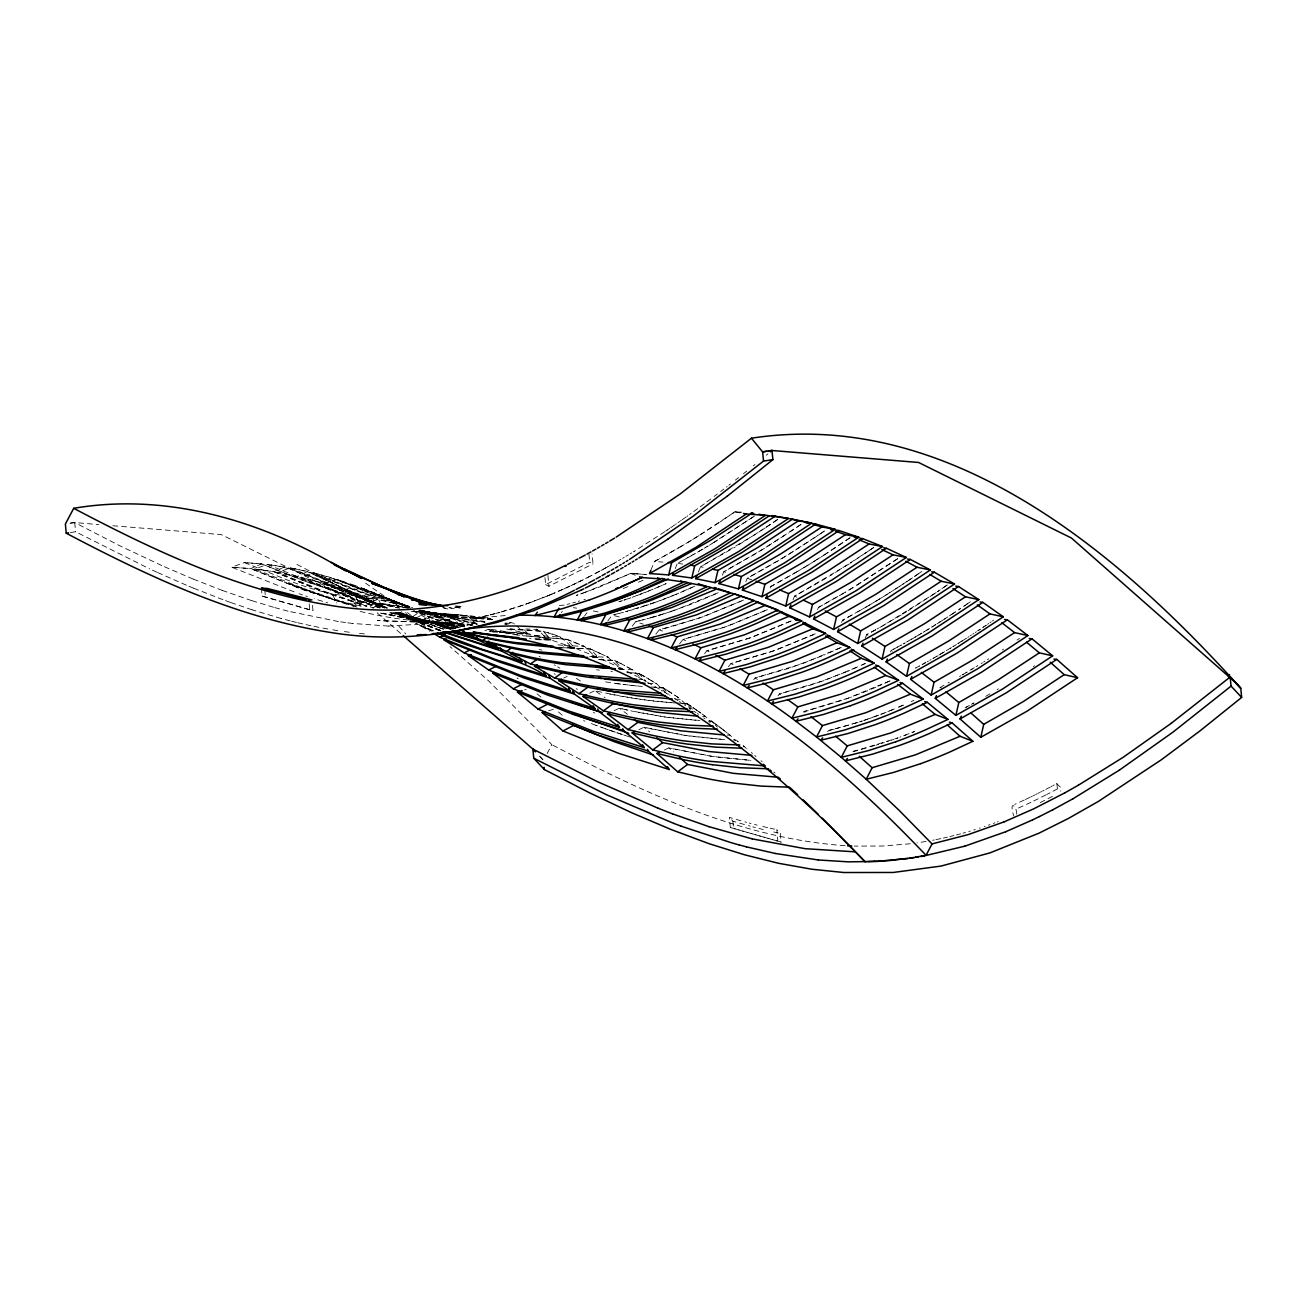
<?xml version="1.0" encoding="UTF-8"?>
<svg xmlns="http://www.w3.org/2000/svg" width="1307" height="1307" viewBox="0 0 1307 1307"><rect width="100%" height="100%" fill="white"/><g stroke="black" fill="none" stroke-linecap="round" stroke-linejoin="round"><path stroke-width="0.75" stroke-dasharray="5 3.75" d="M650.935 570.113L654.35 561.536L678.839 547.862M675.245 568.61L677.353 563.399L691.583 555.606M698.379 572.009L700.487 566.813L735.122 547.078M722.395 575.178L723.784 571.796L755.887 553.596L788.382 532.995M745.84 581.713L747.228 578.364L779.331 560.164L811.827 539.546M770.215 587.938L770.82 586.484L796.567 572.058M793.039 599.799L794.574 596.172L829.193 576.452M817.545 609.585L818.46 607.428L844.208 593.002M841.594 622.393L842.509 620.237L855.464 613.179M865.299 637.881L866.704 634.63L878.369 628.275M890.443 651.997L891.064 650.576L901.422 644.955L891.064 650.576L892.207 651.36M939.896 687.874L944.111 685.097M547.143 753.502L551.832 744.663L488.9 681.176L450.016 646.606M470.308 625.596L475.65 618.293L489.357 615.14M561.373 612.656L562.337 611.349M584.425 616.136L586.941 612.771M607.722 621.07L611.709 615.777M632.278 626.102L635.643 621.675L651.147 617.688M655.869 634.189L659.234 629.794L699.8 617.917L741.837 600.861M679.526 643.943L682.973 639.482L724.911 627.131L768.238 609.307M704.62 653.631L706.875 650.739L748.813 638.371L792.14 620.564M728.456 666.701L730.923 663.564L771.489 651.687L813.526 634.63M753.633 679.82L755.119 677.941L802.563 663.597L840.385 647.782M777.975 695.765L779.462 693.903L824.162 680.555L859.402 666.178M803.478 712.037L844.534 699.539M827.625 731.74L828.622 730.515L852.54 724.078M852.932 751.786L868.943 747.179M766.327 455.212L767.944 453.872M753.289 465.847L754.923 464.524M746.771 471.075L743.52 473.689M738.618 477.561L735.351 480.126M728.816 485.224L730.45 483.966M726.365 487.119L727.182 486.482M723.915 489.014L720.647 491.514M717.363 494.013L714.096 496.48M710.828 498.947L705.077 503.211M704.261 503.816L698.526 508.031M697.709 508.635L691.958 512.785M689.508 514.55L691.142 513.373M687.041 516.314L687.858 515.726M686.208 516.902L682.107 519.794M680.457 520.938L681.29 520.366M677.99 522.669L679.624 521.526M466.877 625.677L468.723 624.387L471.566 625.073M700.307 534.792L734.893 511.854L741.347 512.213L734.893 511.854L720.19 521.885M675.523 524.385L676.34 523.813M850.138 537.683L826.759 553.367M873.877 547.372L870.217 549.904M897.778 558.628L854.353 586.925M921.827 571.453L919.393 573.136M970.366 601.775L966.706 604.291M1019.525 638.355L1017.075 640.038M674.706 524.94L670.573 527.783M992.421 620.972L993.647 620.122M395.4 612.428L435.329 623.406L445.164 616.659L476.598 623.243M754.613 515.955L713.246 542.895M777.763 519.385L766.31 527.178M777.355 519.68L756.426 533.697M800.652 524.679L789.608 532.161M822.871 532.08L824.096 531.246M752.995 517.098L709.864 544.921M801.06 524.385L764.709 548.205L723.784 571.796L727.068 572.629M824.505 530.952L813.052 538.729M849.73 537.961L816.777 559.755M873.468 547.649L850.498 563.072M897.37 558.906L845.482 592.251M918.168 573.969L914.492 576.485M914.884 576.191L921.419 571.714M963.439 606.513L969.957 602.053M989.987 622.638L991.212 621.805M821.662 532.913L788.17 554.772L747.228 578.364L751.639 579.769M868.992 550.737L830.468 575.684M964.256 605.974L965.481 605.141M422.226 611.055L464.737 625.939L421.181 610.892L411.934 617.182L392.541 613.195L393.276 612.803M669.756 528.338L667.289 530.005M987.537 624.321L988.762 623.488M396.054 607.559L398.504 605.909L409.892 608.539M665.622 531.132L667.273 530.021M959.354 609.291L960.58 608.474M985.07 625.971L986.311 625.154L978.093 630.644M1033.298 666.521L1034.523 665.704M936.237 592.528L883.516 625.383M982.619 627.638L983.844 626.805M664.806 531.688L634.222 551.325M908.332 580.618L913.266 577.318L899.69 586.337M370.485 606.154L375.403 602.886L398.227 607.886L375.403 602.886L361.402 601.808L358.167 601.645L351.469 605.304M934.178 593.884L907.646 611.039M943.67 619.6L960.155 608.735M718.948 522.702L691.517 540.265M765.085 527.995L736.38 546.31M907.107 581.435L889.724 592.725M955.646 611.774L951.953 614.225M980.152 629.271L977.685 630.922M1002.338 649.987L1003.564 649.171M975.202 632.555L976.443 631.738M949.47 615.842L950.712 615.042M972.735 634.173L973.96 633.356M970.251 635.79L971.493 634.973M755.185 534.498L700.487 566.813L703.754 567.418M825.518 554.184L806.713 565.996M849.256 563.872L794.574 596.172L796.796 597.152M897.206 587.938L878.402 599.75M944.504 619.077L945.745 618.276M967.752 637.391L968.993 636.591M943.262 619.877L923.575 632.114M940.762 621.478L937.005 623.847M965.252 638.976L960.253 642.145M987.406 659.643L988.664 658.859M958.162 643.452L966.51 638.192M699.049 535.576L680.097 547.11M934.505 625.416L935.763 624.632M983.648 662.012L984.906 661.228M815.519 560.54L797.842 571.306M887.208 594.309L868.256 605.827M957.753 643.714L958.995 642.93M931.989 626.984L933.247 626.2M981.132 663.58L982.39 662.796M906.388 611.807L902.598 614.127M929.473 628.536L926.957 630.088M952.705 646.818L953.979 646.05M633.372 551.848L634.189 551.358M976.1 666.668L977.358 665.9M690.243 541.033L659.545 558.759M950.189 648.37L951.447 647.602M938.753 655.166L956.495 644.498M962.556 674.739L977.767 665.622M631.722 552.861L630.072 553.858M711.972 543.663L709.44 545.182M805.455 566.764L776.015 583.69M853.095 587.693L818.46 607.428L819.587 607.984M877.144 600.517L856.738 612.46M901.34 614.894L877.079 628.994M997.11 689.622L998.368 688.854M923.15 632.376L924.425 631.624M628.422 554.854L625.906 556.357M971.036 669.739L972.31 668.972M706.907 546.702L708.182 545.95L695.438 553.416M920.618 633.895L921.892 633.143L909.149 640.61M704.375 548.221L705.649 547.47M919.36 634.647L903.137 643.975M624.256 557.337L622.606 558.301M965.955 672.762L967.229 672.01M932.773 658.581L946.382 650.657M985.658 696.386L990.739 693.38M703.101 548.973L685.129 559.184M620.907 559.298L618.423 560.736M866.982 606.579L842.509 620.237L843.636 620.874M962.132 674.984L963.406 674.249M936.204 656.653L937.478 655.902M616.773 561.7L614.29 563.121M959.567 676.471L960.857 675.735M933.639 658.124L934.93 657.388M613.424 563.611L614.257 563.137L591.744 575.39M692.873 554.871L694.148 554.152M906.584 642.064L907.859 641.329M610.941 565.016L611.774 564.542M882.225 626.118L879.66 627.556M929.783 660.313L931.074 659.578M904.003 643.518L905.294 642.783M610.124 565.474L607.624 566.862M927.218 661.75L928.509 661.032M924.637 663.172L925.928 662.469L915.553 668.089L919.458 665.998M605.942 567.81L604.275 568.708M875.788 629.713L866.704 634.63L867.848 635.333M948 682.973L949.29 682.27M974.091 702.921L971.493 704.342M922.056 664.593L923.346 663.891M1056.693 783.596L1060.402 787.271L1060.794 791.274M603.442 569.166L600.959 570.522M965.007 707.839L973.65 703.133M372.773 608.033L381.154 603.491L407.049 607.902M1054.259 784.919L1053.083 785.556M658.254 559.461L654.35 561.536L662.959 562.059M774.724 584.392L770.82 586.484L773.041 587.317M1057.428 788.889L1050.91 792.352M599.26 571.437L584.213 579.23M678.643 562.696L679.95 562.01M966.314 707.136L967.605 706.45M402.834 607.69L408.666 607.722L404.304 606.905L407.147 607.592M1051.057 786.634L1052.266 785.997M463.724 626.363L447.942 624.419A480.927 477.153 -63.7 0 1 416.623 618.865L392.541 613.195L415.822 618.113L427.601 611.888L436.13 613.882M1050.24 787.075L1044.947 789.853M1050.109 792.777L1046.842 794.46M590.078 576.256L580.88 580.896L583.379 579.654M1044.13 790.261L1042.496 791.111M1041.679 791.519L1040.47 792.14M1046.025 794.885L1031.778 801.926M544.954 577.678L545.623 584.637L589.702 562.222L593.035 563.856L592.055 553.727M545.623 584.637L548.956 586.271L593.035 563.856M1040.225 802.612L1052.56 796.322M1039.653 792.548L1038.019 793.365M1037.203 793.774L1035.585 794.591M1034.768 794.999L1033.134 795.783M563.742 678.039L567.14 676.373M578.347 582.138L580.847 580.912L574.181 584.147L577.514 582.53M415.218 620.972L395.711 612.689L415.74 623.194L426.425 617.999L453.692 629.173M1032.318 796.192L1030.7 796.976M589.669 693.184L594.13 691.027M397.736 607.82L402.409 605.582L407.833 607.869M1029.883 797.368L1024.982 799.688M614.176 710.665L619.371 708.182L633.617 711.433M1030.962 802.318L1018.202 808.151M646.834 574.59L630.693 573.446L584.703 592.528M638.813 729.731L644.024 727.264L684.084 735.286L723.13 739.517M386.235 598.181L337.157 579.458L324.512 583.804L344.166 590.421L354.834 585.405L375.713 593.835M570.8 585.732L574.132 584.164L567.45 587.284L569.966 586.124M664.364 750.006L668.825 747.931L711.76 756.394L750.839 760.347M862.065 664.969L864.728 663.727M889.234 681.241L878.549 686.093M911.224 701.565L913.887 700.34M1024.182 800.064L1014.673 804.377M400.399 603.491L408.683 606.513C376.449 596.923 346.306 581.19 313.713 572.891L301.084 577.318L320.607 582.612L331.292 577.678L368.182 592.545L404.255 605.125M634.99 573.675L630.693 573.446L598.41 587.431L576.42 595.371L577.792 594.914M694.785 586.157L675.98 594.391M718.229 592.708L673.432 610.761M743.601 600.011L703.918 616.463L670.524 626.952M767.34 609.699L727.672 626.135L682.973 639.482L686.322 640.969M791.241 620.956L751.574 637.391L706.875 650.739L709.129 651.866M815.29 633.781L775.606 650.216L730.923 663.564L733.178 664.838M841.267 647.341L824.325 654.954M865.61 663.286L847.753 671.275M890.116 680.816L845.907 699.065M307.88 571.502L290.415 567.908C324.855 582.072 359.605 596.58 396.282 603.687C359.588 595.943 327.273 574.328 290.415 567.908L277.803 572.384L297.195 576.387L307.88 571.502L353.053 589.441L396.282 603.687L399.338 608.49M564.069 588.82L567.418 587.3L551.423 594.326M284.616 566.895L267.281 564.461C301.705 578.037 336.046 594.309 373.034 599.08C336.307 592.202 304.482 568.186 267.281 564.461L254.669 569.019L273.947 571.714L284.616 566.895L329.789 584.833L373.034 599.08L378.36 607.461M692.122 587.415L680.49 592.496M715.566 593.966L691.272 604.226L663.727 613.947M563.235 589.196L553.972 593.247M261.514 563.856L244.278 562.598C278.718 575.57 312.765 593.672 349.933 596.057L305.299 581.305L261.514 563.856L244.278 562.598L231.698 567.222L250.83 568.61L261.514 563.856L306.688 581.811L349.933 596.057L356.599 606.464M643.011 580.21L637.653 582.579M903.202 705.192L897.811 707.512M657.192 587.513L666.162 583.625L652.699 589.408M898.71 707.103L904.085 704.767M875.853 687.27L870.462 689.573M531.132 602.282L553.939 593.264M550.59 594.669L547.225 596.057M867.766 690.7L850.481 697.399M889.708 710.894L895.115 708.655L886.081 712.315M623.21 588.542L628.634 586.337M632.212 597.299L655.395 588.297M655.51 602.282L678.692 593.28M821.613 656.098L788.774 668.416L755.119 677.941L757.39 679.379M845.972 672.043L813.117 684.378L779.462 693.903L780.622 694.687M649.987 590.519L644.547 592.692M673.268 595.502L667.828 597.675M911.796 732.639L914.508 731.544L899.935 737.148M547.192 596.074L524.336 604.7M881.539 714.112L886.979 711.988M641.819 593.737L636.346 595.796M903.594 735.808L906.339 734.763M665.1 598.72L659.627 600.779M864.107 720.353L884.267 713.05M997.388 821.923L998.205 821.613M878.794 715.141L873.321 717.167M994.937 822.838L993.304 823.426M530.283 602.592L517.539 607.003M896.733 738.324L898.121 737.834L859.075 749.81M871.932 717.657L869.188 718.638M990.036 824.603L988.402 825.191M629.468 598.263L630.84 597.789M654.137 602.772L649.987 604.21M583.33 593.019L580.569 593.966M893.988 739.305L891.227 740.252M624.387 599.978L629.909 598.067M625.35 611.758L656.882 601.792M848.668 698.085L803.968 711.433L805.128 712.282M867.799 719.111L863.649 720.533M523.486 604.994L499.633 612.428L516.69 607.265M984.302 826.596L985.135 826.318M623.929 600.158L625.318 599.701M648.615 604.684L645.838 605.598M672.059 611.235L646.932 618.832M394.011 601.285L384.503 597.283L371.841 601.498L385.5 607.706M887.077 741.657L888.45 741.183M979.4 828.23L980.217 827.968M619.779 601.53L621.168 601.073M644.449 606.056L640.283 607.396M859.5 721.889L862.277 720.99L835.696 728.783M884.3 742.556L881.522 743.438M858.111 722.346L853.928 723.653M618.832 601.792L622.54 600.616M975.316 829.537L973.666 830.043M638.894 607.837L636.101 608.686M662.339 614.388L658.156 615.662M583.902 599.684L585.307 599.26M878.729 744.304L875.935 745.153M524.564 689.916L526.149 689.442M970.398 831.04L968.765 831.53M633.307 609.519L630.513 610.336M656.751 616.071L652.552 617.296M874.546 745.578L870.348 746.787M548.548 710.763L554.135 709.129M578.315 601.334L579.72 600.926M965.481 832.477L963.014 833.163M575.505 602.135L572.695 602.903M626.298 611.529L627.703 611.137M496.203 613.359L499.617 612.428L490.207 614.927M960.563 833.85L956.463 834.928M495.353 613.587L477.349 617.933M569.885 603.671L567.075 604.389M622.083 612.656L619.257 613.391M645.527 619.208L642.701 619.943M669.119 627.327L659.234 629.794L664.789 631.935M614.078 614.649L623.488 612.28M834.274 729.143L828.622 730.515L829.782 731.446M953.996 835.565L949.895 836.562M564.248 605.108L555.687 605.745M639.875 620.662L635.643 621.675L643.354 624.174M857.67 750.153L853.422 751.182M613.604 614.796L615.025 614.453M947.428 837.15L943.327 838.081M476.924 618.031L475.65 618.293L505.172 615.548M940.86 838.62L935.093 839.797M934.276 839.96L932.626 840.27M926.026 841.447L916.942 842.868M70.039 523.29C72.081 521.575 92.307 524.319 98.809 524.597M70.627 523.208L74.744 522.588L120.228 545.983L163.669 566.421M70.333 532.57L75.594 531.769L149.57 568.839M388.342 626.069L435.835 623.227L472.562 624.354M910.326 843.75L882.895 846.021L854.353 846.103M525.659 632.996L490.158 631.036M548.581 639.205L529.433 638.322M572.401 647.177L563.595 646.475M596.368 656.751L589.081 655.869M688.952 708.998L690.717 708.998L679.803 698.559M618.701 668.776L622.23 668.808L637.244 676.585M638.715 679.297L642.75 679.591M593.051 657.568L598.345 657.617L620.237 667.812M472.056 624.762L420.968 620.678A480.796 477.022 -63.7 0 1 389.649 615.107L379.291 612.82L426.556 621.315M567.548 647.929L574.623 647.994L598.345 657.617L590.552 649.04L567.336 647.749L590.552 649.04L605.108 655.722M473.118 625.04L437.077 622.638M535.118 639.597L551.031 639.956L574.623 647.994L566.813 639.352L523.339 635.839M562.5 647.766L574.623 647.994L573.136 647.455M592.283 657.503L598.345 657.617L596.858 656.964M618.195 668.727L622.23 668.808L614.453 660.296L597.038 659.463L615.581 660.868M476.745 624.24L467.579 615.695L418.338 611.333M491.906 619.861L490.68 618.701L473.346 616.3L440.018 613.996M472.35 625.089L420.968 620.678M509.861 628.961L543.222 631.232L551.031 639.956L547.127 638.764L537.34 629.451L525.724 628.977M570.669 646.557C556.504 627.834 530.74 631.559 510.351 628.994M570.146 640.626L566.813 639.352L522.392 635.676M644.155 676.356L638.502 673.121L626.886 672.648L639.629 673.759M663.842 688.217L653.99 687.188M688.201 704.244L681.241 703.264M719.634 727.084L711.547 720.99L708.655 720.892M736.2 740.072L733.292 739.991M388.31 626.069L352.792 623.455M702.513 716.367L705.421 716.465L710.992 722.019M727.117 735.073L730.025 735.155L735.612 740.759M536.883 639.662L551.031 639.956L549.316 639.417M492.118 619.567L458.79 616.92L424.269 611.333M675.147 699.131L680.947 699.327L672.958 694.05M492.608 619.551L461.681 617.263L421.328 610.908L455.882 616.267L490.68 618.701L473.346 616.3L416.868 611.366L455.016 615.581L450.114 615.009M651.082 687.041L662.698 687.498L675.245 695.536M677.369 703.068L687.057 703.46L695.079 709.031M455.065 606.138L462.417 606.448L454.771 606.105M442.91 614.274L467.579 615.695L411.215 611.496M505.221 622.982L514.55 623.88M647.929 683.447L656.637 683.757L666.407 693.38L669.968 695.357M360.16 611.447L370.518 613.751A480.698 476.924 -63.7 0 0 401.837 619.306L429.954 622.361L458.218 623.439L450.343 614.453M499.339 632.392L527.603 633.47L547.127 638.764M619.404 669.217L632.474 669.772L642.243 679.313L638.486 677.271M454.64 614.682L458.953 614.96M505.254 624.043L506.708 624.142M845.074 845.662C740.448 838.49 643.354 792.532 551.832 744.663M636.068 573.74L645.756 574.492M501.104 632.523L527.603 633.47L523.699 629.075M671.079 702.725L637.816 699.114L603.409 692.661M695.585 720.239L666.635 717.265L636.476 712.037M504.29 623.945L508.162 624.223M675.441 702.986L652.258 701.009L619.616 696.01M699.931 720.516L665.198 717.053L630.758 710.812M724.584 739.599L689.851 736.151L649.71 728.62M444.364 614.404L455.963 615.221L431.996 613.44L454.379 616.577L418.844 610.532M749.385 760.266L714.651 756.802L668.825 747.931L673.497 751.982M589.604 656.392L608.474 657.339C609.814 659.97 622.508 669.854 620.988 668.187M564.297 645.429L584.605 646.475L594.391 655.902M497.575 632.261L490.533 631.64M642.39 686.453L623.57 684.541M112.859 525.741L221.275 534.596L366.826 606.546M562.843 645.315L555.589 644.645M489.275 631.461L497.33 632.212M364.457 633.895L359.131 633.372M375.403 602.886L358.167 601.645L386.725 607.722M610.941 671.439L612.395 671.569M636.591 685.963L613.457 683.169M346.845 604.242L299.94 588.542L250.83 568.61L231.698 567.222L297.424 593.133M463.381 626.053L444.07 623.749A480.911 477.137 -63.7 0 1 412.751 618.195L388.669 612.526L433.973 622.214M484.881 630.546L486.629 630.709M484.93 621.462L453.186 617.084L423.452 610.892M418.338 611.055L455.016 615.581M449.085 623.717L452.925 624.125M444.331 614.78L426.981 612.362L441.439 614.176M410.839 618.865L383.131 613.228L393.489 615.532A480.829 477.055 -63.7 0 0 424.808 621.086L438.842 622.835M454.656 607.281L461.959 608.131L452.336 606.889M678.431 563.513L682.76 564.052M435.329 622.442L428.304 621.56M352.759 623.455L345.636 622.557M430.101 621.544L461.975 626.184M349.345 632.245L343.088 631.412M599.374 670.148L596.482 669.788M432.78 613.244L417.39 611.17M431.212 612.869L438.531 613.849M620.678 684.165L612.509 682.989M345.603 622.557L338.48 621.544M573.332 607.69L576.583 608.147M338.448 621.544L288.063 611.186M439.936 614.094L420.903 610.908M337.729 630.628L331.504 629.631M508.946 633.65L486.024 629.19L520.464 635.431L511.821 634.124M610.581 682.679L601.955 681.29M398.504 605.909L381.154 603.491L398.259 607.33M273.947 571.714L326.358 592.872L366.564 606.317L321.391 591.025L273.947 571.714L254.669 569.019L313.729 592.577M416.214 618.93L420.086 619.6M444.07 623.749L447.942 624.419M327.894 629.01L321.62 627.866M438.613 613.996L427.128 611.905L444.592 615.499L419.58 609.993M477.692 624.142L451.046 618.44L439.25 624.599L452.745 629.026M734.893 511.854L742.033 513.177M506.74 628.994L527.603 633.47L526.149 633.111M491.546 629.386L526.1 634.745L560.899 637.179L543.222 631.232M539.121 649.546L541.98 650.085M476.728 623.994L451.046 618.44L468.723 624.387M593.247 610.957L599.799 612.28M318.941 627.344L311.769 625.89M449.363 607.722L454.771 608.817L448.938 607.575M614.829 695.095L609.111 693.919M423.664 610.941L456.159 617.966L484.979 622.246L461.894 618.979L427.601 611.888M393.685 612.771L403.389 614.894L400.35 610.091M310.87 625.694L302.783 623.913M439.904 623.798L419.237 618.995M774.577 829.177L770.231 828.23M778.106 832.951L773.76 832.004M424.269 611.072L435.77 613.571M429.546 621.495L411.934 617.182L457.254 627.131A481.025 477.251 -63.7 0 1 439.904 623.782M438.989 614.519L454.705 617.982L429.791 612.444L445.164 616.659M455.963 628.34L435.329 623.406M361.222 606.056L335.703 600.289L315.395 593.166M390.662 612.722L431.898 622.034M430.297 612.493L424.595 611.186M452.974 627.981L439.25 624.599L456.421 628.765M625.056 709.538L627.915 710.175M596.776 691.109L602.462 692.416M302.75 623.896L297.375 622.638M767.617 827.625L761.524 826.187M379.684 607.853C344.836 598.459 313.092 579.54 277.803 572.384L323.597 591.074L367.038 605.958M622.214 708.868L619.371 708.182L627.442 714.275M646.867 727.95L644.024 727.264L649.824 731.969M296.477 622.426L291.053 621.086M460.342 627.36A481.009 477.235 -63.7 0 1 436.015 622.851L415.822 618.113L450.36 628.928L443.253 617.574L424.154 611.219L443.253 617.574L426.425 612.411M763.304 829.537L758.942 828.442M331.292 577.678L313.713 572.891L364.424 592.823L408.699 606.758M415.822 618.113L419.465 619.028M417.031 618.423L426.801 621.135L419.694 609.846M757.161 825.109L754.531 824.456M614.388 615.679L620.972 617.394M290.154 620.858L281.136 618.472M288.03 611.186L273.555 607.265M414.597 617.688L409.712 616.43L421.704 619.698M755.446 827.543L752.816 826.857M751.035 823.541L749.287 823.083M261.416 588.085L262.184 596.09L312.994 610.679L312.128 601.661M262.184 596.09L312.994 610.679M281.087 618.472L252.137 609.83M746.656 822.364L744.892 821.891M750.185 826.138L748.421 825.665M732.394 818.296L729.355 817.381L730.335 827.511L781.145 842.1L780.312 833.409L776.783 829.635L777.812 840.466M730.335 827.511L781.145 842.1M443.073 607.69L448.383 609.16L442.877 607.543M394.894 612.493L403.389 614.894L395.629 612.656M351.926 605.713L353.625 606.203M740.955 820.78L732.59 818.362M744.484 824.554L736.119 822.119M273.522 607.249L251.745 600.632M421.916 619.698L423.141 620.057M443.563 627.001L450.36 628.928L398.047 612.444M449.2 628.945L398.864 612.395M355.765 606.121L289.304 583.788L335.703 600.289L355.063 605.876M450.425 629.255L400.383 612.918M357.04 607.151L303.257 589.767L250.83 568.61M418.305 618.717L413.224 617.214M441.864 626.51L399.893 612.771M536.246 629.124L537.34 629.451M424.35 620.4L426.801 621.135M384.666 607.935L320.607 582.612L301.084 577.318L358.477 600.272M373.818 608L370.42 606.987M326.015 602.364L327.698 602.854M464.148 626.037L419.58 611.121M398.619 612.542L430.722 622.312L425.576 611.627L427.781 612.33L423.942 611.153M735.923 822.07L732.884 821.155L729.355 817.381M403.651 614.192L399.73 612.999L417.129 618.407M322.633 601.334L314.186 598.72M464.475 626.919L418.632 611.104M408.029 606.268L392.884 601.579L408.454 606.448M422.994 610.908L432.192 613.751M380.174 607.967L336.389 592.545L297.195 576.387M405.66 605.566L408.323 606.317L372.152 592.823L409.712 606.807M403.144 604.635L412.62 607.69M408.748 606.448L364.049 590.976M461.681 626.053L419.106 611.268M630.252 737.115L619.534 733.652M251.696 600.632L222.517 590.519M380.223 607.69L360.144 600.861M252.088 609.814L230.277 602.347M623.717 735.024L625.122 735.482M443.645 629.059L398.831 612.722M305.789 595.976L307.472 596.531M622.328 734.567L600.567 727.002M443.302 629.304L397.883 612.46L442.583 629.092M593.345 712.527L594.734 713.001M616.757 732.704L618.146 733.178M421.181 610.875L426.752 612.771M302.44 594.848L299.091 593.705M404.157 604.847L385.271 598.263L408.977 606.432M613.963 731.757L615.352 732.23M612.575 731.283L609.797 730.319M458.659 627.442L416.002 611.268M421.867 611.219L431.13 614.453L417.341 609.585M608.409 729.829L605.647 728.849M405.546 605.337L406.934 605.827M383.572 607.363L385.238 607.951M440.786 630.546L398.21 613.522M354.834 585.405L337.157 579.458L363.052 590.094M455.882 627.278L435.672 619.698M384.421 607.837L320.607 582.612M230.244 602.347L222.991 599.684M456.323 627.458L413.829 610.843L434.3 619.159M386.643 607.853L344.166 590.421L324.512 583.804L329.38 585.928M381.922 606.758L330.998 586.614M602.87 727.852L600.109 726.855M440.524 630.529L396.315 612.591M398.635 602.837L394.485 601.302M344.166 590.421L385.973 607.543M409.892 616.3L413.829 617.754M595.959 725.336L597.348 725.842M222.484 590.503L193.158 579.066M222.958 599.684L193.714 588.232M630.693 573.446L636.836 575.75M440.818 630.628L412.865 619.681M393.113 600.795L387.607 598.704L394.159 601.253M399.027 602.968L376.628 594.424M386.905 598.263L408.895 606.677L365.715 589.98M383.343 606.579L387.133 608L354.589 594.685M440.573 630.971L416.851 621.642M591.368 723.588L598.72 726.349M566.813 639.352L584.605 646.475L571.257 641.051M439.855 630.742L403.83 616.185M404.533 605.01L408.895 606.677M393.505 600.959L382.543 596.596M408.568 606.938L394.877 601.514M583.576 720.614L584.948 721.154M375.207 593.313L360.748 587.595L348.103 591.875L352.955 593.982M409.026 607.363L360.748 587.595L364.833 589.326M400.334 603.72L367.414 590.16M406.297 606.285L376.318 593.77L395.368 601.857L384.503 597.283M451.503 629.255L448.775 628.161M391.365 600.027L395.841 601.841M450.588 628.879L432.437 621.348L419.759 625.432L429.807 631.199M447.402 627.605L432.437 621.348L446.03 629.255M390.777 599.848L392.149 600.403M193.142 579.066L163.702 566.421M380.86 605.353L386.447 607.673L312.373 573.985L387.378 608.082M417.766 621.675L395.841 612.477M193.681 588.215L186.378 585.177M411.231 619.012L395.433 612.297M410.708 608.245L386.741 598.263L402.409 605.582M433.614 630.824L415.74 623.194M385.336 597.577L386.692 598.149M382.624 596.433L378.556 594.718L367.871 599.782L348.103 591.875L384.813 607.069M186.346 585.16L156.971 572.254M431.114 630.317L419.759 625.432L432.731 631.003M374.357 602.592L367.871 599.782L371.106 601.187M402.197 615.499L395.711 612.689M590.552 649.04L608.474 657.339L607.347 656.8M156.938 572.237L149.586 568.855M614.453 660.296L617.835 662.012M616.708 661.44L624.583 665.508M296.918 564.428L369.718 602.331L317.83 575.325M412.898 610.826L426.425 617.999M620.073 663.155L632.474 669.772L626.837 666.717M539.17 656.359L540.297 656.98M643.583 680.065L646.262 681.551M647.52 682.254L660.1 689.557M640.773 674.396L656.637 683.757L655.51 683.071M646.426 677.663L649.824 679.673M554.25 664.871L555.377 665.541M557.648 666.88L559.919 668.22M650.968 680.343L654.366 682.385M661.358 690.325L662.633 691.076M663.891 691.844L665.149 692.612M666.668 693.527L667.926 694.311M664.985 688.936L667.256 690.374M674.249 698.248L675.507 699.049M668.4 691.109L671.814 693.298M676.781 699.849L678.039 700.666M576.224 678.317L580.782 681.257M679.313 701.483L680.571 702.3M554.168 673.693L555.312 674.445M681.846 703.117L683.104 703.95M684.378 704.783L685.652 705.617M676.389 696.288L678.66 697.807M689.459 708.149L690.717 708.998M694.278 711.416L696.059 712.625M365.601 583.167L400.939 607.706M596.025 691.452L602.903 696.239M697.334 713.508L698.608 714.374M689.344 705.045L691.632 706.63M692.775 707.43L697.366 710.665M576.273 688.626L577.416 689.426M703.705 717.935L704.979 718.834M604.046 697.056L605.19 697.873M696.223 709.848L705.421 716.465L704.261 715.615M698.526 711.482L700.813 713.132M708.802 721.562L710.077 722.477M701.973 713.949L703.117 714.782M712.707 721.84L721.938 728.849M407.408 612.607L431.457 631.183M720.778 727.966L726.561 732.426M517.017 677.941L518.176 678.823M723.098 729.747L730.025 735.155L727.721 733.341M940.207 687.172L941.367 688.119M737.36 741.004L738.52 741.951M744.32 746.689L743.16 745.725L747.816 749.565L746.656 748.601M537.095 693.903L541.735 697.742M751.296 752.489L752.473 753.469M761.001 760.739L762.177 761.752M558.432 711.923L564.281 717.053M377.168 612.82L401.592 634.205M773.858 772.012L775.035 773.058M516.739 625.939L523.715 632.539M754.793 755.43L756.018 756.671M736.691 740.595L737.654 741.608M711.547 720.99L713.965 723.555M715.419 725.107L717.347 727.149M540.183 756.835L542.846 759.677M539.513 756.132L543.483 760.364M687.057 703.46L688.985 705.535M689.475 706.058L692.367 709.162M662.698 687.498L669.004 694.311M638.502 673.121L645.789 681.029M398.896 626.233L405.774 633.944M473.346 616.3L478.738 622.426M449.167 619.747L453.66 629.043M402.131 605.076L403.422 607.771M405.676 612.477L407.294 615.826M378.834 600.093L382.396 607.526M355.684 596.662L360.226 606.203M332.697 594.816L336.602 603.033M1056.873 783.497L1057.657 791.617M1016.764 814.228C1016.83 805.847 1008.547 799.231 1013.775 816.058M732.884 821.155L733.668 829.161M588.934 554.217L589.702 562.222M547.911 575.456L548.956 586.271M309.171 603.834L309.677 609.046M264.733 589.637L265.517 597.74M74.711 522.62L75.594 531.769M946.023 585.83L937.462 591.695L947.248 584.981L946.023 585.83M458.218 623.439L377.413 620.58L458.218 623.439M510.661 622.557L509.567 622.312L513.945 623.292L510.661 622.557"/><path stroke-width="1.5" d="M980.805 737.279L983.714 724.356L1023.381 701.516L1064.241 674.657L1077.572 677.729L1027.204 711.09L980.805 737.279L960.041 718.932L961.282 716.154M931.139 695.079L934.031 682.254L973.715 659.447L1014.559 632.604L1027.89 635.545L977.522 668.89L931.139 695.079L910.62 679.33L911.845 676.52M955.891 715.386L958.799 702.529L998.466 679.689L1039.326 652.847L1052.658 655.853L1002.289 689.197L955.891 715.386L935.257 698.346L936.482 695.553M882.062 659.136L884.953 646.442L924.637 623.635L965.497 596.793L978.829 599.635L928.444 632.964L882.062 659.136L861.787 646.001L863.028 643.158M906.519 676.323L909.427 663.564L949.094 640.757L989.954 613.914L1003.286 616.806L952.917 650.134L906.519 676.323L886.13 661.881L887.355 659.055M857.751 643.518L860.643 630.889L900.327 608.065L941.187 581.239L954.518 584.017L904.134 617.345L857.751 643.518L837.607 631.689L838.833 628.83M809.588 616.969L812.48 604.455L852.148 581.648L893.008 554.822L906.339 557.468L855.971 590.797L809.588 616.969L789.689 607.755L790.915 604.863M833.588 629.451L836.48 616.888L876.164 594.081L917.024 567.254L930.355 569.966L879.987 603.279L833.588 629.451L813.575 618.946L814.8 616.071M762.014 596.678L764.905 584.311L804.589 561.487L845.449 534.661L858.781 537.193L808.412 570.505L762.014 596.678L742.376 590.078L743.585 587.153M785.719 606.04L788.611 593.607L828.295 570.783L869.155 543.957L882.486 546.555L832.118 579.867L785.719 606.04L765.951 598.132L767.176 595.224M738.455 588.885L741.347 576.567L781.031 553.76L821.891 526.933L835.222 529.384L784.853 562.713L738.455 588.885L718.948 583.592L720.157 580.651M691.795 578.004L694.687 565.817L734.371 542.993L775.231 516.151L788.562 518.471L738.194 551.815L691.795 578.004L672.533 575.325L673.432 573.087M715.06 582.661L717.951 570.407L757.619 547.584L798.479 520.758L811.81 523.143L761.442 556.488L715.06 582.661L695.667 578.674L696.876 575.701M650.755 570.538L649.563 573.528L668.694 574.917L671.586 562.778L711.269 539.954L752.113 513.112L753.796 513.39M920.716 763.647A480.698 476.908 -63.6 0 0 950.352 751.77L972.882 741.281L960.041 736.266L915.439 754.858L872.128 767.715L866.231 779.25L899.02 810.242L932.054 843.914L968.177 834.618L1004.005 821.907M895.801 741.755A480.829 477.039 -63.6 0 0 925.438 729.878L947.967 719.389L935.126 714.423L890.524 733.015L847.214 745.872L841.316 757.341L866.231 779.25L893.743 772.388L920.716 763.647M900.686 709.554L923.199 699.065L910.358 694.164L865.757 712.74L822.446 725.597L816.548 737.017L841.316 757.341L868.828 750.496L895.801 741.739M516.314 615.221C617.182 613.8 712.282 659.659 791.944 718.246L819.44 711.4L846.43 702.66A481.025 477.235 -63.7 0 0 876.066 690.799L898.595 680.31L885.754 675.474L841.153 694.05L797.825 706.891L791.944 718.246L816.548 737.017L844.061 730.172L871.034 721.415A480.927 477.153 -63.6 0 0 900.686 709.554M874.138 663.123L861.28 658.336L816.679 676.912L773.368 689.769L767.47 701.058L794.983 694.213L821.972 685.472A481.09 477.316 -63.7 0 0 851.609 673.611L874.138 663.123L851.167 649.122M849.828 647.504L836.97 642.783L792.369 661.358L749.058 674.2L743.16 685.44L770.673 678.594L797.662 669.837A481.139 477.349 -63.6 0 0 827.298 657.976L849.828 647.504L826.972 634.794M825.665 633.438L812.823 628.781L768.206 647.357L724.895 660.198L719.013 671.373L746.509 664.528L773.499 655.787A481.172 477.382 -63.7 0 0 803.135 643.926L825.665 633.438L802.939 622.034M345.407 570.865C264.945 521.705 168.276 492.167 73.715 508.309L65.383 524.025L66.232 533.207C148.639 576.681 234.803 616.969 327.502 631.951C411.623 646.459 498.996 629.239 574.377 590.307M801.648 620.956L788.807 616.365L744.206 634.924L700.879 647.782L694.997 658.891L722.51 652.046L749.483 643.289A481.172 477.398 -63.7 0 0 779.135 631.444L801.648 620.956L779.054 610.826M755.266 620.531L777.796 610.026L764.954 605.5L720.337 624.06L677.026 636.917L671.144 647.962L698.641 641.116L725.63 632.376A481.172 477.398 -63.7 0 0 755.266 620.515M932.054 843.914L926.042 855.317C808.118 731.43 650.102 605.451 467.922 628.847L467.677 628.896M754.09 600.665L741.232 596.204L696.631 614.78L653.32 627.621L647.439 638.617L674.935 631.755L701.924 623.014A481.139 477.365 -63.7 0 0 731.561 611.153L754.09 600.665L749.172 598.916M715.027 589.718L671.7 607.543L629.762 619.894L623.88 630.824L651.376 623.978L678.366 615.221A481.074 477.316 -63.7 0 0 708.002 603.36L730.531 592.872L726.512 591.499M606.35 613.735L600.468 624.599L627.981 617.754L654.954 608.997A481.009 477.235 -63.7 0 0 684.607 597.136L707.12 586.647L701.5 584.752M581.991 611.17L577.22 619.943L604.716 613.097L631.706 604.34A480.911 477.153 -63.7 0 0 661.342 592.479L683.871 581.991L680.653 580.929M558.89 608.147L554.119 616.871L581.615 610.01L608.605 601.269A480.796 477.039 -63.8 0 0 638.241 589.392L660.77 578.903L657.552 577.857M537.406 612.182L534.971 615.499L562.484 608.637L589.457 599.897M559.902 614.633L557.958 617.263L585.454 610.418L612.444 601.661A480.829 477.055 -63.8 0 0 642.08 589.8L664.61 579.311L683.871 581.991M583.526 617.345L581.076 620.613L608.588 613.767L635.578 605.01A480.927 477.169 -63.7 0 0 665.214 593.149L687.727 582.661L707.12 586.647M606.317 622.933L604.357 625.53L631.869 618.685L658.842 609.928A481.025 477.251 -63.7 0 0 688.495 598.067L711.008 587.578L730.531 592.872M629.745 629.435L627.785 632.016L655.297 625.154L682.287 616.414A481.09 477.316 -63.7 0 0 711.923 604.553L734.452 594.064L747.931 598.492M653.337 637.489L651.376 640.054L678.888 633.209L705.862 624.468A481.139 477.382 -63.8 0 0 735.498 612.607L758.027 602.119L777.796 610.026M677.075 647.128L675.098 649.677L702.611 642.832L729.6 634.091A481.172 477.398 -63.7 0 0 759.236 622.23L781.766 611.741M700.96 658.336L698.984 660.868L726.496 654.023L753.486 645.266A481.172 477.398 -63.7 0 0 783.122 633.405L805.651 622.933M724.993 671.095L723.016 673.611L750.528 666.766L777.518 658.025A481.172 477.382 -63.6 0 0 807.154 646.164L829.684 635.676M749.189 685.44L747.212 687.939L774.724 681.078L801.697 672.337A481.139 477.349 -63.7 0 0 831.334 660.476L853.863 649.987M773.532 701.336L771.538 703.82L799.051 696.974L826.04 688.217A481.074 477.3 -63.7 0 0 855.677 676.356L878.206 665.867L898.595 680.31M798.022 718.817L796.028 721.268L823.541 714.423L850.514 705.682M822.658 737.851L820.665 740.301L848.178 733.439L875.151 724.699A480.911 477.137 -63.6 0 0 904.803 712.821L927.317 702.333L947.967 719.389M847.442 758.468L845.466 760.886L872.962 754.041L899.951 745.284A480.796 477.022 -63.6 0 0 929.587 733.407L952.117 722.918L972.882 741.281M1234.788 681.878L1071.397 538.01L918.56 462.466L772.012 450.507L770.378 451.846M403.111 635.529L532.897 749.107L533.762 758.256L544.365 769.562L589.751 792.924L632.163 812.97L671.635 829.749L709.064 843.685L744.467 854.778L778.743 863.323L811.876 869.237L843.897 872.521L893.187 872.472L940.991 866.084L989.889 852.916L1039.049 833.147L1068.44 818.427L1098.484 801.354L1161.384 759.743L1199.973 730.907L1241.65 697.432L1240.768 688.299C1118.416 552.011 948.278 407.98 751.443 438.204L680.277 493.899L616.169 537.112M768.483 450.997L771.98 450.458L772.894 459.639L763.517 461.077L693.135 516.232L629.517 559.412M772.894 459.639L727.133 496.268M1227.959 675.899L1229.577 674.559M1171.105 723.408L1230.181 676.993L1231.063 686.126L1173 732.116L1119.446 770.084M727.117 496.268L667.893 539.17M659.153 752.424L656.915 753.453L677.696 771.816L687.531 764.448L733.358 773.336L778.253 777.24M1171.088 723.425L1123.154 757.308L1078.21 785.311M635.104 731.479L632.131 732.868L652.781 749.924L662.616 742.621L708.443 751.492L751.884 755.348M610.451 712.446L607.494 713.867L628.014 729.6L637.849 722.363L680.784 730.809L724.225 734.975M586.712 694.621L583.004 696.419L603.393 710.845L613.228 703.656L656.179 712.119L698.15 716.203M561.634 679.085L558.661 680.522L578.936 693.658L588.15 686.976M537.438 664.74L534.481 666.211L554.625 678.039L562.614 672.304M512.671 652.34L510.449 653.467L530.462 663.972L537.226 659.169M488.785 641.149L486.563 642.276L506.463 651.49L511.985 647.586M668.694 574.917L715.076 548.728L765.445 515.366L746.313 513.978L695.945 547.339L649.563 573.528M788.562 518.471L769.3 515.775L718.915 549.136L672.533 575.325M811.81 523.143L792.418 519.14L742.049 552.485L695.667 578.674M835.222 529.384L815.699 524.074L765.33 557.419L718.948 583.592M1027.89 635.545L1007.37 619.828L957.002 653.157L910.62 679.33M1052.658 655.853L1032.007 638.829L981.639 672.157L935.257 698.346M1077.572 677.729L1056.791 659.398L1006.423 692.743L960.041 718.932M858.781 537.193L839.143 530.577L788.758 563.905L742.376 590.078M882.486 546.555L862.718 538.631L812.35 571.96L765.951 598.132M906.339 557.468L886.456 548.27L836.072 581.582L789.689 607.755M930.355 569.966L910.342 559.445L859.957 592.774L813.575 618.946M954.518 584.017L934.374 572.205L883.989 605.517L837.607 631.689M978.829 599.635L958.554 586.516L908.185 619.828L861.787 646.001M1003.286 616.806L982.88 602.38L932.512 635.708L886.13 661.881M464.312 631.902L462.825 632.653L482.593 640.561L487.511 637.13M667.877 539.187L641.394 556.39M1119.429 770.101L1072.933 798.789M641.361 556.406L638.878 557.958M627.85 560.442L626.184 561.471M637.228 558.971L635.578 559.984M614.551 538.108L609.666 541.049M624.517 562.484L622.867 563.497M633.895 561.03L632.229 562.026M621.201 564.493L619.534 565.49M630.578 563.023L628.095 564.526M608.049 542.029L605.615 543.467M617.868 566.486L615.368 567.973M626.412 565.523L624.746 566.503M603.981 544.431L601.547 545.852M613.702 568.953L611.202 570.407M623.096 567.483L620.564 568.953M599.913 546.8L597.479 548.205M609.536 571.371L607.036 572.825M618.914 569.917L616.414 571.339M1078.177 785.327L1064.813 792.859M595.845 549.136L592.594 550.966M605.353 573.773L602.021 575.652M614.715 572.319L611.398 574.181M1072.9 798.806L1052.854 809.752M590.976 551.881L586.908 554.119M600.354 576.599L596.172 578.903M609.748 575.113L608.082 576.044M608.049 576.06L605.549 577.433M1064.764 792.892L1033.674 808.853L1004.054 821.891M585.275 555.018L579.589 558.073M594.505 579.818L588.64 582.971M603.883 578.347L598.018 581.501M577.955 558.939L567.369 564.395M586.974 583.853L576.06 589.473M596.351 582.383L585.438 588.003M1052.821 809.768L1039.424 816.565M545.362 711.694L542.176 712.625L562.958 730.972L573.642 725.418L614.666 741.853L653.614 755.103M522.163 690.635L517.392 692.057L538.043 709.097L548.058 703.934M494.34 672.566L492.755 673.056L513.275 688.789L521.95 684.362M471.451 654.627L468.265 655.624L488.671 670.034L496.007 666.341M565.735 565.212C493.327 602.658 409.369 619.24 328.563 605.076C238.135 590.225 154.128 550.704 73.715 508.309M583.772 588.836L581.256 590.078M446.324 638.992L443.939 639.744L464.197 652.863L469.54 650.2M566.405 565.898L565.196 566.503M433.597 633.438L439.904 637.244L445.23 634.614M581.223 590.094L533.942 610.549M1039.392 816.581L1032.71 819.816M660.77 578.903L641.623 577.531L619.11 588.036A480.698 476.924 -63.8 0 1 589.473 599.913M923.199 699.065L902.68 683.316L880.166 693.821A481.009 477.235 -63.7 0 1 850.53 705.682M1032.661 819.848L1005.687 831.758M668.367 578.968L641.459 590.617L615.368 600.076M691.615 583.559L649.677 600.893L607.771 613.408M642.603 577.171L621.086 586.5M1005.638 831.775L964.811 846.168M615.646 588.656L618.358 587.595M533.893 610.565L496.333 622.606L459.247 630.628M613.98 600.534L611.186 601.416M609.797 601.857L607.02 602.707M605.615 603.131L602.821 603.948M964.778 846.184L923.477 856.069M601.416 604.357L598.606 605.157M924.327 855.628L921.745 856.379M465.88 629.222L455.784 631.183M923.853 855.726L920.88 856.526M921.827 856.085L916.877 856.918M918.298 856.967L909.884 857.98M308.697 600.321L311.948 599.864M915.668 857.098L916.566 856.967M457.548 630.644L454.052 631.444M766.719 451.258L762.618 451.895L751.443 438.204M66.232 533.207L68.568 532.848M771.996 450.441L762.635 451.879L763.517 461.077M913.952 857.67L902.761 858.911M455.081 631.02L447.092 632.425M453.431 631.265L451.683 631.526M451.601 631.542L450.588 631.673M907.875 858.552L885.068 860.659M448.889 631.902L440.998 633.16M446.357 632.245L440.998 632.882M902.598 858.944L892.142 860.071M440.132 633.258L432.29 634.042M437.518 633.258L432.29 633.764M891.325 860.447L883.369 860.79M426.164 634.532L417.407 635.055M884.333 861.019L878.827 861.084M881.719 861.199L882.584 861.15M881.702 861.199L874.579 861.313M421.54 634.565L417.374 634.794M878.206 861.411L848.325 861.852L818.198 859.957M874.465 861.313L867.636 861.574M866.231 861.607L864.989 861.64L822.266 818.182M441.586 632.359C611.529 628.732 753.6 745.562 864.989 861.64M855.301 851.854L804.998 848.668L752.277 838.898M739.795 744.957L711.531 743.879L683.414 740.824A480.927 477.153 -63.7 0 1 652.095 735.269L628.014 729.6M765.33 765.951L708.165 761.148A480.829 477.055 -63.7 0 1 676.846 755.593L652.781 749.924M768.696 768.826L740.432 767.748L712.315 764.693M693.02 711.743L666.521 710.681L638.404 707.626A481.074 477.3 -63.7 0 1 607.085 702.071L583.004 696.419M713.41 726.186L686.91 725.107L658.793 722.068A481.025 477.251 -63.7 0 1 627.474 716.514L603.393 710.845M717.51 729.208L691.011 728.13L662.894 725.091A481.009 477.235 -63.7 0 1 631.575 719.52L607.494 713.867M742.147 748.225L715.648 747.147L687.531 744.108A480.911 477.137 -63.7 0 1 656.212 738.553L632.131 732.868M687.188 708.982L660.688 707.79L634.336 704.881A481.09 477.316 -63.7 0 1 603.017 699.327L578.936 693.658M636.95 679.281L585.863 675.196A481.172 477.398 -63.7 0 1 554.544 669.641L530.462 663.972M661.097 693.331L610.026 689.246A481.139 477.365 -63.7 0 1 578.707 683.708L554.625 678.039M665.149 695.83L614.061 691.746A481.139 477.349 -63.7 0 1 582.742 686.191L558.661 680.522M615.156 668.727L565.849 664.675A481.172 477.398 -63.7 0 1 534.53 659.12L510.449 653.467M639.188 681.47L589.882 677.434A481.172 477.382 -63.7 0 1 558.563 671.88L534.481 666.211M609.405 666.717L561.847 662.698A481.172 477.398 -63.7 0 1 530.544 657.16L506.463 651.49M583.772 655.738L537.994 651.785A481.172 477.382 -63.7 0 1 506.675 646.23L482.593 640.561M587.742 657.454L541.964 653.5A481.172 477.398 -63.7 0 1 510.645 647.945L486.563 642.276M562.239 647.782L558.71 647.651M447.729 605.696L419.09 604.389L426.425 604.831M851.837 846.005L847.606 845.809M552.992 646.115L514.288 642.423A481.139 477.349 -63.7 0 1 482.969 636.868L462.319 632.082M556.929 647.569L518.226 643.877A481.139 477.365 -63.7 0 1 486.907 638.322L462.825 632.653M672.239 699L637.489 695.798L603.017 689.769M645.021 683.3L604.52 678.987M526.296 639.123L494.65 635.823A481.09 477.316 -63.7 0 1 473.722 632.359M615.058 668.923L596.237 667.158M518.846 637.685L490.729 634.63A481.074 477.3 -63.7 0 1 473.281 631.804M668.351 562.484L671.586 562.778M751.035 512.998L752.113 513.112M440.377 605.108L418.469 602.527L443.514 605.795M818.182 859.957L775.329 853.487M1053.981 659.087L1056.791 659.398M1029.197 638.502L1032.007 638.829M1004.56 619.469L1007.37 619.828M980.07 602.021L982.88 602.38M955.727 586.124L958.554 586.516M589.016 666.243L586.124 665.835M931.548 571.796L934.374 572.205M907.499 559.037L910.342 559.445M883.614 547.829L886.456 548.27M690.341 565.13L694.687 565.817M771.963 515.628L775.231 516.151M854.206 537.291L857.751 537.847M859.875 538.19L862.718 538.631M830.615 529.172L833.458 529.645M836.3 530.119L839.143 530.577M598.769 678.055L601.645 678.529M758.795 514.239L765.445 515.366M805.749 522.392L808.592 522.882M812.856 523.601L815.699 524.074M440.1 605.174L411.215 599.57L441.162 605.909M789.575 518.65L792.418 519.14M766.441 515.268L769.3 515.775M590.143 676.52L593.019 677.042M743.454 513.455L746.313 513.978M775.296 853.471L746.526 846.887M791.928 519.304L798.479 520.758M309.89 599.423L267.772 588.575M306.639 599.88L264.651 589.065M712.478 569.182L717.951 570.407M597.315 688.528L600.158 689.165M440.377 605.795L397.769 594.342L434.234 605.157M752.244 838.898L708.949 826.661M805.406 522.424L808.706 523.257M656.915 753.453L680.996 759.138A480.796 477.022 -63.7 0 0 712.315 764.709M677.696 771.816L701.761 777.502A480.698 476.924 -63.7 0 0 733.08 783.056L761.197 786.111L789.477 787.19L797.646 794.689M746.493 846.871L739.305 844.959M813.085 524.434L821.891 526.933M739.256 844.959L732.051 842.95M733.652 574.377L741.347 576.567M472.742 636.15L474.065 638.273L452.042 631.771M495.255 644.906L497.918 649.203L478.035 639.989L450.964 631.869M497.918 649.203L444.135 631.853M519.712 658.091L521.934 661.701L501.921 651.18L443.155 631.984M521.934 661.701L481.466 649.073L440.149 633.503M543.875 672.125L546.097 675.752C513.03 654.905 472.595 650.527 437.633 633.045M546.097 675.752L495.631 659.594L439.904 637.244M568.627 688.462L570.407 691.37L550.133 678.251L499.666 662.094L443.939 639.744M570.407 691.37L519.941 675.213L464.197 652.863M593.084 705.633L594.865 708.557L574.476 694.131L524.009 677.974L468.265 655.624M594.865 708.557L544.398 692.4L488.671 670.034M513.275 688.789L569.019 711.139L619.469 727.313L598.949 711.58L548.499 695.406L492.755 673.056M538.043 709.097L593.77 731.463L644.237 747.637L623.586 730.597L573.136 714.423L517.392 692.057M562.958 730.972L618.685 753.338L669.151 769.529L648.386 751.166L597.92 735.008L542.176 712.625M714.39 587.513L716.579 588.15M626.461 618.93L629.762 619.894M731.119 842.672L681.159 826.187M418.959 600.485L437.355 605.909M949.421 722.134L952.117 722.918M267.559 588.509L261.416 588.085L264.439 589M924.621 701.532L927.317 702.333M899.984 682.499L902.68 683.316M628.7 733.276L578.74 715.844M602.543 712.576L587.17 707.61M875.494 665.034L878.206 665.867M427.209 603.033L371.792 583.363L425.281 603.507M572.319 692.122L573.724 692.563M708.917 826.645L672.599 813.885M831.072 529.76L832.167 530.119M795.473 619.551L797.515 620.221M835.483 531.214L845.449 534.661M756.05 581.223L764.905 584.311M698.297 583.674L699.899 584.213M771.571 608.294L772.012 608.556M775.655 609.683L778.368 610.598M584.376 706.679L585.781 707.136M718.491 588.754L725.712 591.221M734.599 593.868L741.232 596.204M755.315 601.187L758.027 602.119M580.21 705.241L581.599 705.715M731.724 593.117L734.452 594.064M648.893 626.053L653.32 627.621M578.821 704.751L576.044 703.77M708.296 586.614L711.008 587.578M571.894 702.3L573.283 702.79M685.015 581.68L687.727 582.661M661.881 578.315L664.61 579.311M681.127 826.171L673.857 823.426M639.58 576.763L641.623 577.531M420.364 601.759L381.105 586.14L341.16 568.218M672.582 813.885L658.009 808.2M673.824 823.426L606.824 794.901L533.762 758.256M458.005 631.771L474.065 638.273M577.367 715.305L574.623 714.243M571.878 713.148L573.25 713.704M859.14 539.84L869.155 543.957M779.707 589.931L788.611 593.607M756.034 601.824L764.954 605.5M567.777 711.514L569.149 712.07M657.976 808.183L597.479 781.684L532.897 749.107L535.543 751.901M565.049 710.404L566.421 710.959M671.455 634.598L677.026 636.917M558.236 707.61L559.592 708.165M548.728 703.591L550.084 704.179M399.501 594.783L404.304 596.891L374.357 583.249M397.9 594.081L344.444 568.904M775.361 610.059L777.6 611.072M334.249 564.934L364.228 578.576M881.817 549.544L893.008 554.822M803.511 600.207L812.48 604.455M779.838 612.101L788.807 616.365M693.037 644.041L700.879 647.782M794.787 619.322L797.041 620.449M905.751 561.226L917.024 567.254M825.207 610.875L836.48 616.888M802.661 623.357L812.823 628.781M342.026 568.284L361.565 578.413L331.325 562.304M715.877 655.362L724.895 660.198M929.832 574.492L941.187 581.239M849.305 624.125L860.643 630.889M825.632 636.019L836.97 642.783M739.974 668.776L749.058 674.2M952.934 588.575L965.497 596.793M872.406 638.224L884.953 646.442M849.877 650.853L861.28 658.336M763.092 683.006L773.368 689.769M977.326 604.896L989.954 613.914M896.782 654.546L909.427 663.564M874.269 667.24L885.754 675.474M787.5 699.474L797.825 706.891M612.084 702.823L613.228 703.656M1001.848 622.769L1014.559 632.604M921.321 672.419L934.031 682.254M897.648 684.329L910.358 694.164M810.895 716.644L822.446 725.597M634.385 719.634L637.849 722.363M1026.534 642.211L1039.326 652.847M946.007 691.877L958.799 702.529M922.334 703.787L935.126 714.423M835.581 736.168L847.214 745.872M656.8 737.736L662.616 742.621M763.272 764.187L764.562 765.281M770.003 769.937L771.293 771.065M1050.207 662.192L1064.241 674.657M970.84 712.903L983.714 724.356M947.183 724.813L960.041 736.266M859.254 756.247L872.128 767.715M779.07 777.877L780.377 779.021M679.33 757.112L680.506 758.158M681.682 759.204L687.531 764.448M572.466 724.356L573.642 725.418M803.102 799.786L818.149 814.163M1235.458 682.597L1240.735 688.25L1230.181 676.928M1231.063 686.126L1241.65 697.432M532.913 749.074L534.236 750.479M617.705 724.372L619.469 727.313M642.472 744.68L644.237 747.637M667.387 766.556L669.151 769.529M647.439 749.287L648.386 751.166M622.655 728.685L623.586 730.597M597.691 709.031L598.949 711.58M572.891 690.913L574.476 694.131M548.548 675.016L550.133 678.251M524.352 660.672L525.953 663.923M500.32 647.913L501.921 651.18M476.761 637.359L478.035 639.989M544.137 767.274L544.365 769.562"/></g></svg>
